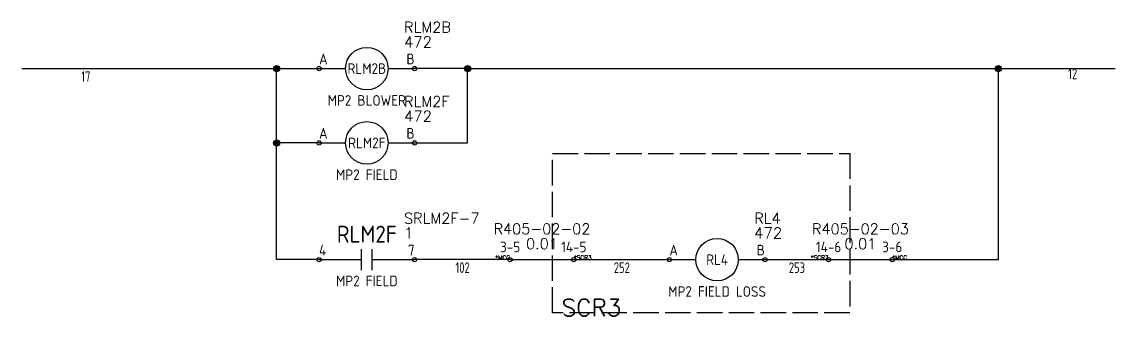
# Model space of a CAD drawing. Header units: millimetres. Extents: x 0 to 1973, y 0 to 646.
# Drawn here: x 1715 to 1972.5, y 524.2 to 593.5 of the extents above; entities that cross this region are included whole.
import ezdxf
from ezdxf.enums import TextEntityAlignment as Align

# ---------------------------------------------------------------- set-up
doc = ezdxf.new("R2010")
doc.units = ezdxf.units.MM
doc.header["$LTSCALE"] = 0.5
doc.linetypes.add('ACAD_ISO02W100', pattern=[15, 12, -3])
for name, color, linetype in [('LOCBOX', 7, 'ACAD_ISO02W100'), ('NETLIST', 50, 'Continuous'), ('SYMS', 7, 'Continuous'), ('WIREFIXED', 7, 'Continuous'), ('WIRES', 7, 'Continuous')]:
    doc.layers.add(name, color=color, linetype=linetype)
doc.styles.get("Standard").update_dxf_attribs({"font": 'txt.shx', "bigfont": 'gbcbig.shx'})
doc.styles.add('WD_IEC', font='isocp2.shx', dxfattribs={"width": 0.9, "height": 4})

# ---------------------------------------------------------------- blocks, each defined once
blk = doc.blocks.new('WD_WNH2')
at = {"linetype": 'Continuous', "style": 'WD_IEC', "width": 0.8}
blk.add_attdef('WIRENO', text='', height=2.5, dxfattribs=at).set_placement((0, 0), align=Align.TOP_CENTER)
at = {"style": 'WD_IEC', "flags": 1}
for tag, p in [('W02USER', (0, -1.21)), ('W03USER', (0, -1.33)), ('W04USER', (0, -1.46)), ('W05USER', (0, -1.58)), ('W06USER', (0, -1.71)), ('W07USER', (0, -1.83)), ('W08USER', (0, -1.96)), ('W09USER', (0, -2.08)), ('W01USER', (0, -1.08)), ('W10USER', (0, -2.21))]:
    blk.add_attdef(tag, text='', height=0.08, dxfattribs=at).set_placement(p, align=Align.CENTER)
blk = doc.blocks.new('CONTACTOR-H')
for p, q in [((0, 0), (6.25, 0)), ((16.25, 0), (22.5, 0))]:
    blk.add_line(p, q)
for centre, radius in [((11.25, 0), 5), ((0, 0), 0.5), ((22.5, 0), 0.5)]:
    blk.add_circle(centre, radius)
at = {"style": 'WD_IEC', "flags": 1}
blk.add_attdef('LOC', text='', height=4, dxfattribs=at).set_placement((11.25, 8.5), align=Align.MIDDLE_CENTER)
at = {"style": 'WD_IEC'}
for tag, p, height, flags in [('TERM01', (0, 1), 2.5, 8), ('X4TERM01', (0, 0), 0.64, 1), ('X1TERM02', (22.5, 0), 0.64, 1)]:
    blk.add_attdef(tag, p, '', height=height, dxfattribs=dict(at, flags=flags))
at = {"style": 'WD_IEC', "flags": 8}
blk.add_attdef('TERM02', text='', height=2.5, dxfattribs=at).set_placement((22.5, 1), align=Align.RIGHT)
at = {"style": 'WD_IEC'}
for tag, height, p in [('TAG1', 4, (11.25, 0)), ('DESC1', 2.5, (11.25, -7.5))]:
    blk.add_attdef(tag, text='', height=height, dxfattribs=at).set_placement(p, align=Align.MIDDLE_CENTER)
at = {"layer": 'NETLIST'}
for tag, p, height in [('NETTAG', (20, 8.5), 2.5), ('NETVALUE', (20, 5), 2.56)]:
    blk.add_attdef(tag, p, '', height=height, dxfattribs=at)
blk = doc.blocks.new('WDDOT')
for radius in [0.72, 0.449, 0.223]:
    blk.add_circle((0, 0), radius)
blk = doc.blocks.new('CONTACT-NO')
for p, q in [((2.5, 0), (12.5, 0)), ((12.5, -2.5), (12.5, 2.5)), ((15, -2.5), (15, 2.5)), ((15, 0), (25, 0))]:
    blk.add_line(p, q)
for centre in [(2.5, 0), (25, 0)]:
    blk.add_circle(centre, 0.5)
at = {"style": 'WD_IEC', "flags": 1}
blk.add_attdef('LOC', text='', height=4, dxfattribs=at).set_placement((13.75, 11), align=Align.MIDDLE_CENTER)
at = {"style": 'WD_IEC'}
for tag, height, p in [('TAG1', 4, (13.75, 6)), ('DESC1', 2.5, (13.75, -5))]:
    blk.add_attdef(tag, text='', height=height, dxfattribs=at).set_placement(p, align=Align.MIDDLE_CENTER)
for tag, p, height, flags in [('TERM01', (2.5, 1), 2.5, 8), ('X4TERM01', (2.5, 0), 0.64, 1), ('X1TERM02', (25, 0), 0.64, 1)]:
    blk.add_attdef(tag, p, '', height=height, dxfattribs=dict(at, flags=flags))
at = {"style": 'WD_IEC', "flags": 8}
blk.add_attdef('TERM02', text='', height=2.5, dxfattribs=at).set_placement((25, 1), align=Align.RIGHT)
at = {"layer": 'NETLIST'}
for tag, p, height in [('NETTAG', (22.5, 8.5), 2.5), ('NETVALUE', (22.5, 5), 2.56)]:
    blk.add_attdef(tag, p, '', height=height, dxfattribs=at)
blk = doc.blocks.new('INTERCONNECT-H1')
blk.add_line((-2.5, 0), (12.5, 0))
for centre in [(-2.5, 0), (12.5, 0)]:
    blk.add_circle(centre, 0.5)
at = {"style": 'WD_IEC', "flags": 1}
for tag, height, p in [('LOC', 4, (5, 10)), ('TAG1', 4, (-2.43, 3.16)), ('DESC1', 2.5, (5, -2.5))]:
    blk.add_attdef(tag, text='', height=height, dxfattribs=at).set_placement(p, align=Align.MIDDLE_CENTER)
at = {"style": 'WD_IEC', "flags": 8}
for tag, p in [('TERM01', (-2.5, 1)), ('TERM02', (12.5, 1))]:
    blk.add_attdef(tag, text='', height=2.5, dxfattribs=at).set_placement(p, align=Align.BOTTOM_CENTER)
at = {"style": 'WD_IEC', "flags": 1}
blk.add_attdef('X4TERM01', (-2.5, 0), '', height=0.5, dxfattribs=at)
blk.add_attdef('X1TERM02', text='', height=0.5, dxfattribs=at).set_placement((12.5, 0), align=Align.RIGHT)
at = {"layer": 'NETLIST'}
for tag, p in [('NETTAG', (5, 6)), ('NETVALUE', (5, 2.5))]:
    blk.add_attdef(tag, text='', height=2.5, dxfattribs=at).set_placement(p, align=Align.CENTER)
blk.add_attdef('X4TERMDESC01', text='', height=1, dxfattribs=at).set_placement((-2.5, 0), align=Align.RIGHT)
blk.add_attdef('X1TERMDESC02', (12.5, 0), '', height=1, dxfattribs=at)

msp = doc.modelspace()

# ---------------------------------------------------------------- linework, layer by layer
at = {"layer": 'LOCBOX'}
msp.add_lwpolyline([(1840, 562.5), (1910, 562.5), (1910, 525), (1840, 525)], close=True, dxfattribs=at)
at = {"layer": 'WIRES'}
for p, q in [((1715, 582.5), (1785, 582.5)), ((1775, 565), (1775, 582.5)), ((1820, 582.5), (1807.5, 582.5)), ((1820, 565), (1820, 582.5)), ((1820, 582.5), (1972.5, 582.5)), ((1945, 537.5), (1945, 582.5)), ((1785, 565), (1775, 565)), ((1775, 537.5), (1775, 565)), ((1807.5, 565), (1820, 565)), ((1785, 537.5), (1775, 537.5)), ((1830, 537.5), (1807.5, 537.5)), ((1845, 537.5), (1867.5, 537.5)), ((1890, 537.5), (1905, 537.5)), ((1920, 537.5), (1945, 537.5))]:
    msp.add_line(p, q, dxfattribs=at)

# ---------------------------------------------------------------- block references
ref = msp.add_blockref('CONTACTOR-H', (1785, 582.5))
ref.add_attrib('TERM02', 'B', dxfattribs={"height": 2.5, "style": 'WD_IEC'}).set_placement((1807.5, 583.5), align=Align.RIGHT)
ref.add_attrib('TERM01', 'A', (1785, 583.5), dxfattribs={"height": 2.5, "style": 'WD_IEC'})
ref.add_attrib('DESC1', 'MP2 BLOWER', dxfattribs={"height": 2.5, "style": 'WD_IEC'}).set_placement((1796.25, 575), align=Align.MIDDLE_CENTER)
ref.add_attrib('TAG1', 'RLM2B', dxfattribs={"height": 2.5, "style": 'WD_IEC'}).set_placement((1796.25, 582.5), align=Align.MIDDLE_CENTER)
ref.add_attrib('NETVALUE', '472', (1805, 587.5), dxfattribs={"layer": 'NETLIST', "height": 2.56})
ref.add_attrib('NETTAG', 'RLM2B', (1805, 591), dxfattribs={"layer": 'NETLIST', "height": 2.5})
ref = msp.add_blockref('CONTACTOR-H', (1785, 565))
ref.add_attrib('TERM02', 'B', dxfattribs={"height": 2.5, "style": 'WD_IEC'}).set_placement((1807.5, 566), align=Align.RIGHT)
ref.add_attrib('TERM01', 'A', (1785, 566), dxfattribs={"height": 2.5, "style": 'WD_IEC'})
ref.add_attrib('DESC1', 'MP2 FIELD', dxfattribs={"height": 2.5, "style": 'WD_IEC'}).set_placement((1796.25, 557.5), align=Align.MIDDLE_CENTER)
ref.add_attrib('TAG1', 'RLM2F', dxfattribs={"height": 2.5, "style": 'WD_IEC'}).set_placement((1796.25, 565), align=Align.MIDDLE_CENTER)
ref.add_attrib('NETVALUE', '472', (1805, 570), dxfattribs={"layer": 'NETLIST', "height": 2.56})
ref.add_attrib('NETTAG', 'RLM2F', (1805, 573.5), dxfattribs={"layer": 'NETLIST', "height": 2.5})
ref = msp.add_blockref('CONTACT-NO', (1782.5, 537.5))
ref.add_attrib('NETTAG', 'SRLM2F-7', (1805, 546), dxfattribs={"layer": 'NETLIST', "height": 2.5})
ref.add_attrib('NETVALUE', '1', (1805, 542.5), dxfattribs={"layer": 'NETLIST', "height": 2.56})
ref.add_attrib('TAG1', 'RLM2F', dxfattribs={"height": 4, "style": 'WD_IEC'}).set_placement((1796.25, 543.5), align=Align.MIDDLE_CENTER)
ref.add_attrib('DESC1', 'MP2 FIELD', dxfattribs={"height": 2.5, "style": 'WD_IEC'}).set_placement((1796.25, 532.5), align=Align.MIDDLE_CENTER)
ref.add_attrib('TERM01', '4', (1785, 538.5), dxfattribs={"height": 2.5, "style": 'WD_IEC'})
ref.add_attrib('TERM02', '7', dxfattribs={"height": 2.5, "style": 'WD_IEC'}).set_placement((1807.5, 538.5), align=Align.RIGHT)
ref = msp.add_blockref('CONTACTOR-H', (1867.5, 537.5))
ref.add_attrib('TERM02', 'B', dxfattribs={"height": 2.5, "style": 'WD_IEC'}).set_placement((1890, 538.5), align=Align.RIGHT)
ref.add_attrib('TERM01', 'A', (1867.5, 538.5), dxfattribs={"height": 2.5, "style": 'WD_IEC'})
ref.add_attrib('DESC1', 'MP2 FIELD LOSS', dxfattribs={"height": 2.5, "style": 'WD_IEC'}).set_placement((1878.75, 530), align=Align.MIDDLE_CENTER)
ref.add_attrib('TAG1', 'RL4', dxfattribs={"height": 2.5, "style": 'WD_IEC'}).set_placement((1878.75, 537.5), align=Align.MIDDLE_CENTER)
ref.add_attrib('NETVALUE', '472', (1887.5, 542.5), dxfattribs={"layer": 'NETLIST', "height": 2.56})
ref.add_attrib('NETTAG', 'RL4', (1887.5, 546), dxfattribs={"layer": 'NETLIST', "height": 2.5})
ref = msp.add_blockref('INTERCONNECT-H1', (1832.5, 537.5))
ref.add_attrib('TERM02', '14-5', dxfattribs={"height": 2.5, "style": 'WD_IEC'}).set_placement((1845, 538.5), align=Align.BOTTOM_CENTER)
ref.add_attrib('TERM01', '3-5', dxfattribs={"height": 2.5, "style": 'WD_IEC'}).set_placement((1830, 538.5), align=Align.BOTTOM_CENTER)
ref.add_attrib('NETVALUE', '0.01', dxfattribs={"layer": 'NETLIST', "height": 2.5}).set_placement((1837.5, 540), align=Align.CENTER)
ref.add_attrib('NETTAG', 'R405-02-02', dxfattribs={"layer": 'NETLIST', "height": 2.5}).set_placement((1837.5, 543.5), align=Align.CENTER)
ref.add_attrib('X4TERMDESC01', '*MCC', dxfattribs={"layer": 'NETLIST', "height": 1}).set_placement((1830, 537.5), align=Align.RIGHT)
ref.add_attrib('X1TERMDESC02', '*SCR3', (1845, 537.5), dxfattribs={"layer": 'NETLIST', "height": 1})
ref = msp.add_blockref('INTERCONNECT-H1', (1907.5, 537.5))
ref.add_attrib('TERM02', '3-6', dxfattribs={"height": 2.5, "style": 'WD_IEC'}).set_placement((1920, 538.5), align=Align.BOTTOM_CENTER)
ref.add_attrib('TERM01', '14-6', dxfattribs={"height": 2.5, "style": 'WD_IEC'}).set_placement((1905, 538.5), align=Align.BOTTOM_CENTER)
ref.add_attrib('NETVALUE', '0.01', dxfattribs={"layer": 'NETLIST', "height": 2.5}).set_placement((1912.5, 540), align=Align.CENTER)
ref.add_attrib('NETTAG', 'R405-02-03', dxfattribs={"layer": 'NETLIST', "height": 2.5}).set_placement((1912.5, 543.5), align=Align.CENTER)
ref.add_attrib('X4TERMDESC01', '*SCR3', dxfattribs={"layer": 'NETLIST', "height": 1}).set_placement((1905, 537.5), align=Align.RIGHT)
ref.add_attrib('X1TERMDESC02', '*MCC', (1920, 537.5), dxfattribs={"layer": 'NETLIST', "height": 1})
at = {"layer": 'SYMS'}
for p in [(1775, 582.5), (1820, 582.5), (1945, 582.5), (1775, 565)]:
    msp.add_blockref('WDDOT', p, dxfattribs=at)
at = {"layer": 'WIREFIXED'}
ref = msp.add_blockref('WD_WNH2', (1962.5, 582.5), dxfattribs=at)
ref.add_attrib('WIRENOF', '12', dxfattribs={"linetype": 'Continuous', "height": 2.5, "style": 'WD_IEC', "width": 0.8}).set_placement((1962.5, 582.5), align=Align.TOP_CENTER)
ref = msp.add_blockref('WD_WNH2', (1730, 582.5), dxfattribs=at)
ref.add_attrib('WIRENOF', '17', dxfattribs={"linetype": 'Continuous', "height": 2.5, "style": 'WD_IEC', "width": 0.8}).set_placement((1730.06, 581.87), align=Align.TOP_CENTER)
ref = msp.add_blockref('WD_WNH2', (1818.75, 537.5), dxfattribs=at)
ref.add_attrib('WIRENOF', '102', dxfattribs={"linetype": 'Continuous', "height": 2.5, "style": 'WD_IEC', "width": 0.8}).set_placement((1818.81, 536.87), align=Align.TOP_CENTER)
ref = msp.add_blockref('WD_WNH2', (1856.25, 537.5), dxfattribs=at)
ref.add_attrib('WIRENOF', '252', dxfattribs={"linetype": 'Continuous', "height": 2.5, "style": 'WD_IEC', "width": 0.8}).set_placement((1856.31, 536.87), align=Align.TOP_CENTER)
ref = msp.add_blockref('WD_WNH2', (1897.5, 537.5), dxfattribs=at)
ref.add_attrib('WIRENOF', '253', dxfattribs={"linetype": 'Continuous', "height": 2.5, "style": 'WD_IEC', "width": 0.8}).set_placement((1897.56, 536.87), align=Align.TOP_CENTER)

# ---------------------------------------------------------------- texts
at = {"layer": 'LOCBOX'}
msp.add_text('SCR3', height=4, dxfattribs=at).set_placement((1849.17, 523), align=Align.BOTTOM_CENTER)

doc.saveas('drawing.dxf')
